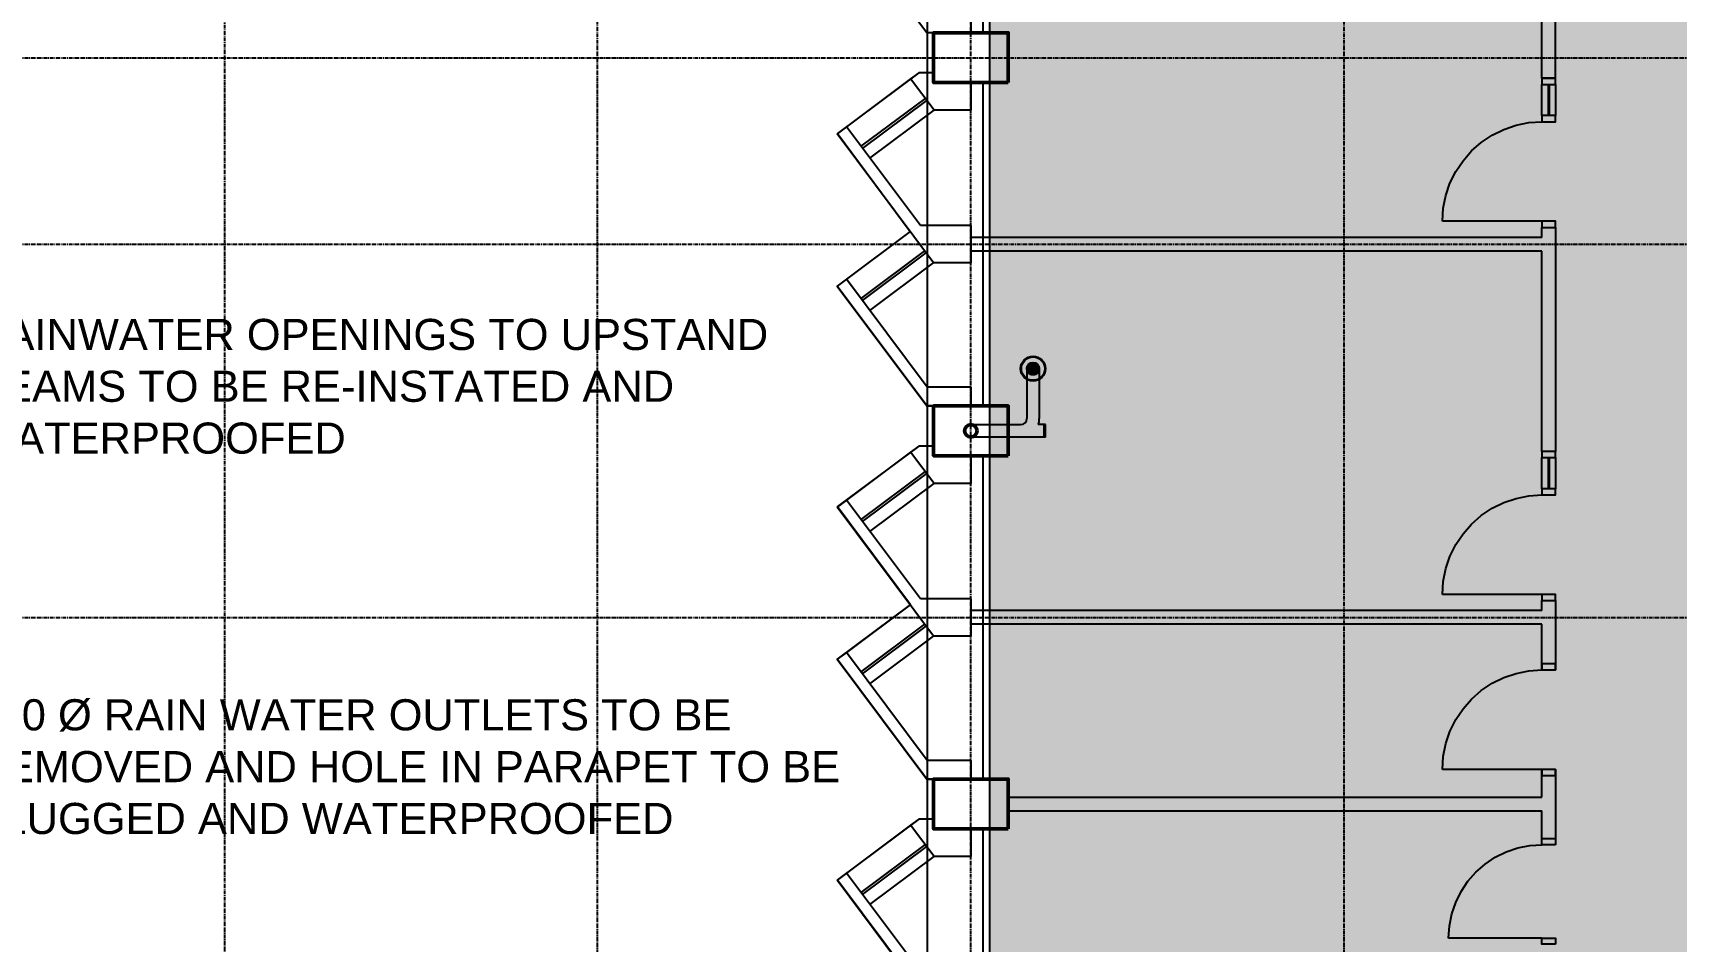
# Model space of a CAD drawing. Header units: millimetres. Extents: x -49883 to 71908, y -18440 to 67826.
# Drawn here: x 25928 to 39136, y 47673 to 54976 of the extents above; entities that cross this region are included whole.
import ezdxf

# ---------------------------------------------------------------- set-up
doc = ezdxf.new("R2010")
doc.units = ezdxf.units.MM
doc.linetypes.add('PCENTRE', pattern=[50.8, 31.75, -6.35, 6.35, -6.35])
doc.linetypes.add('PCENTRE2', pattern=[28.575, 19.05, -3.175, 3.175, -3.175])
for name, color, linetype in [('Boundaries_and_building_grids', 140, 'PCENTRE2'), ('Fourth Floor - Hatch', 1, 'Continuous'), ('Fourth Floor - Roofs', 2, 'Continuous'), ('Fourth Floor - Structural Members', 5, 'Continuous'), ('Fourth Floor - Text and Leaders', 1, 'Continuous'), ('Third Floor - Curtain Walls', 1, 'Continuous'), ('Third Floor - Doors Windows and Openings', 1, 'Continuous'), ('Third Floor - Structural Members', 5, 'Continuous'), ('Third Floor - Walls', 3, 'Continuous')]:
    doc.layers.add(name, color=color, linetype=linetype)
doc.styles.add('Arial1', font='arial.ttf')

# ---------------------------------------------------------------- blocks, each defined once
blk = doc.blocks.new('OffSetFullbore')
at = {"layer": 'Fourth Floor - Roofs', "linetype": 'Continuous'}
h = blk.add_hatch(dxfattribs=at)
h.set_pattern_fill('lines', color=256, scale=6.25, style=0)
h.set_pattern_definition([(0, (-14818.7696, 134.024), (0, 6.25), [])])
h.paths.add_polyline_path([(-550, -500, -1), (-450, -500, -1)])
at = {"layer": 'Fourth Floor - Roofs', "linetype": 'Continuous', "lineweight": -3}
for p, q in [((-600, 50), (0, 50)), ((-600, 50), (-600, -50)), ((-590, 50), (-590, -50)), ((-600, -50), (-541, -50)), ((-550, -500), (-550, -100)), ((-450, -500), (-450, -100)), ((0, -50), (-400, -50))]:
    blk.add_line(p, q, dxfattribs=at)
at = {"layer": 'Fourth Floor - Roofs', "linetype": 'Continuous'}
for radius in [100, 93.8, 50, 50]:
    blk.add_circle((-500, -500), radius, dxfattribs=at)
at = {"layer": 'Fourth Floor - Roofs', "linetype": 'Continuous', "lineweight": -3}
for centre, radius, start, end in [((0, 0), 50, 270, 90), ((-400, -100), 150, 160.5288, 180), ((-400, -100), 50, 90, 180)]:
    blk.add_arc(centre, radius, start, end, dxfattribs=at)

msp = doc.modelspace()

# ---------------------------------------------------------------- hatches: boundary and pattern name
at = {"layer": 'Fourth Floor - Hatch', "linetype": 'Continuous'}
h = msp.add_hatch(dxfattribs=at)
h.set_pattern_fill('ANGLE', color=61, scale=45, style=0)
h.set_pattern_definition([(0, (0, 0), (0, 314.325), [228.6, -85.725]), (90, (0, 0), (-314.325, 2e-14), [228.6, -85.725])])
h.paths.add_polyline_path([(33617, 65176), (45317, 65176), (45317, 36986), (33617, 36986), (33617, 37026), (33127, 37026), (33127, 42526), (33617, 42526)])
h.paths.add_polyline_path([(36537, 44491), (38297, 44491), (38297, 41261), (36537, 41261)])

# ---------------------------------------------------------------- linework, layer by layer
at = {"layer": 'Boundaries_and_building_grids', "color": 140, "linetype": 'PCENTRE', "lineweight": -3}
for p, q in [((33467, -6274), (33467, 67826)), ((36467, -6274), (36467, 67826)), ((27467, 60172), (27467, -6274)), ((30467, -6274), (30467, 60177)), ((-49883, 54776), (47817, 54776)), ((-49883, 53276), (47817, 53276)), ((-49883, 50276), (47817, 50276))]:
    msp.add_line(p, q, dxfattribs=at)
at = {"layer": 'Fourth Floor - Roofs', "color": 3, "linetype": 'Continuous'}
msp.add_line((33117, 65676, 13800), (33117, 43026, 13800), dxfattribs=at)
at = {"layer": 'Fourth Floor - Roofs', "color": 3, "linetype": 'Continuous', "lineweight": -3}
msp.add_line((33617, 65176, 13800), (33617, 42526, 13800), dxfattribs=at)
at = {"layer": 'Fourth Floor - Roofs', "color": 1, "linetype": 'Continuous', "lineweight": -3, "elevation": 13800}
for points in [[(33167, 54976), (33167, 54653), (33048, 54653), (32396, 54167), (32979, 53378), (32392, 52939), (33112, 51976), (33167, 51976)], [(33167, 51653), (33048, 51653), (32396, 51167), (32983, 50381), (32392, 49939), (33112, 48976), (33167, 48976), (33167, 48653), (33048, 48653), (32396, 48167), (32983, 47381), (32392, 46939), (33112, 45976), (33167, 45976)]]:
    msp.add_lwpolyline(points, dxfattribs=at)
at = {"layer": 'Fourth Floor - Structural Members', "color": 8, "linetype": 'Continuous', "lineweight": 50, "elevation": 13800}
for points in [[(33767, 54576), (33767, 54976), (33167, 54976), (33167, 54576), (33767, 54576)], [(33767, 51576), (33767, 51976), (33167, 51976), (33167, 51576), (33767, 51576)], [(33767, 48576), (33767, 48976), (33167, 48976), (33167, 48576), (33767, 48576)]]:
    msp.add_lwpolyline(points, dxfattribs=at)
at = {"layer": 'Fourth Floor - Structural Members', "color": 8, "linetype": 'Continuous', "lineweight": 50}
msp.add_circle((33467, 51776, 13800), 50, dxfattribs=at)
at = {"layer": 'Third Floor - Curtain Walls', "color": 3, "linetype": 'Continuous'}
for p, q in [((33112, 54976, 10350), (32392, 55939, 10350)), ((33467, 55126, 10350), (33467, 54976, 10350)), ((33567, 54976, 10350), (33112, 54976, 10350)), ((33767, 54721, 10350), (33767, 54831, 10350)), ((33048, 54653, 10350), (32983, 54605, 10350)), ((33172, 54353, 10350), (32983, 54605, 10350)), ((33167, 54653, 10350), (33048, 54653, 10350)), ((33467, 54576, 10350), (33467, 54353, 10350)), ((33467, 54353, 10350), (33172, 54353, 10350)), ((32467, 54219, 10350), (32392, 54163, 10350)), ((33167, 53126, 10350), (32392, 54163, 10350)), ((33061, 53426, 10350), (32467, 54219, 10350)), ((33467, 53426, 10350), (33061, 53426, 10350)), ((33467, 53426, 10350), (33467, 53126, 10350)), ((33467, 53126, 10350), (33167, 53126, 10350)), ((32467, 52995, 10350), (32392, 52939, 10350)), ((33117, 52126, 10350), (32467, 52995, 10350)), ((33112, 51976, 10350), (32392, 52939, 10350)), ((33467, 52126, 10350), (33117, 52126, 10350)), ((33467, 52126, 10350), (33467, 51976, 10350)), ((33567, 51976, 10350), (33112, 51976, 10350)), ((33048, 51653, 10350), (32983, 51605, 10350)), ((33167, 51653, 10350), (33048, 51653, 10350)), ((33172, 51353, 10350), (32983, 51605, 10350)), ((33467, 51576, 10350), (33467, 51353, 10350)), ((33467, 51353, 10350), (33172, 51353, 10350)), ((32467, 51219, 10350), (32392, 51163, 10350)), ((33167, 50126, 10350), (32392, 51163, 10350)), ((33061, 50426, 10350), (32467, 51219, 10350)), ((33467, 50426, 10350), (33061, 50426, 10350)), ((33467, 50426, 10350), (33467, 50126, 10350)), ((33467, 50126, 10350), (33167, 50126, 10350)), ((32467, 49995, 10350), (32392, 49939, 10350)), ((33112, 48976, 10350), (32392, 49939, 10350)), ((33117, 49126, 10350), (32467, 49995, 10350)), ((33467, 49126, 10350), (33117, 49126, 10350)), ((33467, 49126, 10350), (33467, 48976, 10350)), ((33567, 48976, 10350), (33112, 48976, 10350)), ((33048, 48653, 10350), (32983, 48605, 10350)), ((33167, 48653, 10350), (33048, 48653, 10350)), ((33172, 48353, 10350), (32983, 48605, 10350)), ((33467, 48576, 10350), (33467, 48353, 10350)), ((33467, 48353, 10350), (33172, 48353, 10350)), ((32467, 48219, 10350), (32392, 48163, 10350)), ((33061, 47426, 10350), (32467, 48219, 10350)), ((33167, 47126, 10350), (32392, 48163, 10350))]:
    msp.add_line(p, q, dxfattribs=at)
at = {"layer": 'Third Floor - Curtain Walls', "color": 3, "linetype": 'Continuous', "elevation": 10350}
for points in [[(33567, 54976), (33567, 57576), (33167, 57576), (33167, 57653)], [(33567, 51976), (33567, 54576), (33167, 54576), (33167, 54653)], [(33567, 48976), (33567, 51576), (33167, 51576), (33167, 51653)], [(33567, 45976), (33567, 48576), (33167, 48576), (33167, 48653)]]:
    msp.add_lwpolyline(points, dxfattribs=at)
at = {"layer": 'Third Floor - Doors Windows and Openings', "color": 1, "linetype": 'Continuous'}
for p, q in [((32983, 54605, 10350), (32467, 54219, 10350)), ((33100, 54449, 10350), (32584, 54064, 10350)), ((32596, 54047, 10350), (33112, 54433, 10350)), ((32655, 53967, 10350), (33172, 54353, 10350)), ((32979, 53378, 10350), (32467, 52995, 10350)), ((33095, 53222, 10350), (32584, 52839, 10350)), ((32596, 52823, 10350), (33107, 53206, 10350)), ((32656, 52743, 10350), (33167, 53126, 10350)), ((32983, 51605, 10350), (32467, 51219, 10350)), ((33100, 51449, 10350), (32584, 51064, 10350)), ((32596, 51047, 10350), (33112, 51433, 10350)), ((32655, 50967, 10350), (33172, 51353, 10350)), ((32979, 50378, 10350), (32467, 49995, 10350)), ((33095, 50222, 10350), (32584, 49839, 10350)), ((32596, 49823, 10350), (33107, 50206, 10350)), ((32656, 49743, 10350), (33167, 50126, 10350)), ((32983, 48605, 10350), (32467, 48219, 10350)), ((33100, 48449, 10350), (32584, 48064, 10350)), ((32596, 48048, 10350), (33112, 48433, 10350)), ((32655, 47967, 10350), (33172, 48353, 10350))]:
    msp.add_line(p, q, dxfattribs=at)
at = {"layer": 'Third Floor - Doors Windows and Openings', "linetype": 'Continuous'}
for p, q in [((38057, 54311, 10350), (38057, 54561, 10350)), ((38107, 54561, 10350), (38107, 54311, 10350)), ((38117, 54311, 10350), (38117, 54561, 10350)), ((38167, 54561, 10350), (38167, 54311, 10350)), ((38057, 53461, 10350), (37257, 53461, 10350)), ((38057, 51311, 10350), (38057, 51561, 10350)), ((38107, 51561, 10350), (38107, 51311, 10350)), ((38117, 51311, 10350), (38117, 51561, 10350)), ((38167, 51561, 10350), (38167, 51311, 10350)), ((38057, 50461, 10350), (37257, 50461, 10350)), ((38057, 49054, 10350), (37257, 49054, 10350)), ((38057, 47698, 10350), (37307, 47698, 10350))]:
    msp.add_line(p, q, dxfattribs=at)
at = {"layer": 'Third Floor - Doors Windows and Openings'}
for p, q in [((37657, 54154, 10350), (37751, 54200, 10350)), ((37751, 54200, 10350), (37850, 54233, 10350)), ((37850, 54233, 10350), (37953, 54254, 10350)), ((37953, 54254, 10350), (38057, 54261, 10350)), ((37423, 53948, 10350), (37492, 54026, 10350)), ((37492, 54026, 10350), (37570, 54095, 10350)), ((37570, 54095, 10350), (37657, 54154, 10350)), ((37364, 53861, 10350), (37423, 53948, 10350)), ((37284, 53668, 10350), (37318, 53767, 10350)), ((37318, 53767, 10350), (37364, 53861, 10350)), ((37264, 53565, 10350), (37284, 53668, 10350)), ((37257, 53461, 10350), (37264, 53565, 10350)), ((37850, 51233, 10350), (37953, 51254, 10350)), ((37953, 51254, 10350), (38057, 51261, 10350)), ((37570, 51095, 10350), (37657, 51154, 10350)), ((37657, 51154, 10350), (37751, 51200, 10350)), ((37751, 51200, 10350), (37850, 51233, 10350)), ((37423, 50948, 10350), (37492, 51026, 10350)), ((37492, 51026, 10350), (37570, 51095, 10350)), ((37318, 50767, 10350), (37364, 50861, 10350)), ((37364, 50861, 10350), (37423, 50948, 10350)), ((37284, 50668, 10350), (37318, 50767, 10350)), ((37264, 50565, 10350), (37284, 50668, 10350)), ((37257, 50461, 10350), (37264, 50565, 10350)), ((37751, 49793, 10350), (37850, 49826, 10350)), ((37850, 49826, 10350), (37953, 49847, 10350)), ((37953, 49847, 10350), (38057, 49854, 10350)), ((37492, 49619, 10350), (37570, 49688, 10350)), ((37570, 49688, 10350), (37657, 49746, 10350)), ((37657, 49746, 10350), (37751, 49793, 10350)), ((37364, 49454, 10350), (37423, 49541, 10350)), ((37423, 49541, 10350), (37492, 49619, 10350)), ((37318, 49360, 10350), (37364, 49454, 10350)), ((37284, 49261, 10350), (37318, 49360, 10350)), ((37257, 49054, 10350), (37264, 49158, 10350)), ((37264, 49158, 10350), (37284, 49261, 10350)), ((37601, 48293, 10350), (37682, 48348, 10350)), ((37682, 48348, 10350), (37770, 48391, 10350)), ((37770, 48391, 10350), (37863, 48423, 10350)), ((37863, 48423, 10350), (37959, 48442, 10350)), ((37959, 48442, 10350), (38057, 48448, 10350)), ((37462, 48155, 10350), (37527, 48229, 10350)), ((37527, 48229, 10350), (37601, 48293, 10350)), ((37408, 48073, 10350), (37462, 48155, 10350)), ((37333, 47892, 10350), (37364, 47985, 10350)), ((37364, 47985, 10350), (37408, 48073, 10350)), ((37314, 47796, 10350), (37333, 47892, 10350)), ((37307, 47698, 10350), (37314, 47796, 10350))]:
    msp.add_line(p, q, dxfattribs=at)
at = {"layer": 'Third Floor - Doors Windows and Openings', "linetype": 'Continuous', "elevation": 10350}
for points in [[(38057, 54561), (38167, 54561), (38167, 54611), (38057, 54611), (38057, 54561)], [(38057, 54261), (38167, 54261), (38167, 54311), (38057, 54311), (38057, 54261)], [(38057, 53411), (38167, 53411), (38167, 53461), (38057, 53461), (38057, 53411)], [(38057, 51561), (38167, 51561), (38167, 51611), (38057, 51611), (38057, 51561)], [(38057, 51261), (38167, 51261), (38167, 51311), (38057, 51311), (38057, 51261)], [(38057, 50411), (38167, 50411), (38167, 50461), (38057, 50461), (38057, 50411)], [(38057, 49854), (38167, 49854), (38167, 49904), (38057, 49904), (38057, 49854)], [(38057, 49004), (38167, 49004), (38167, 49054), (38057, 49054), (38057, 49004)], [(38167, 48448), (38057, 48448), (38057, 48498), (38167, 48498), (38167, 48448)], [(38167, 47648), (38057, 47648), (38057, 47698), (38167, 47698), (38167, 47648)]]:
    msp.add_lwpolyline(points, dxfattribs=at)
at = {"layer": 'Third Floor - Structural Members', "color": 5, "linetype": 'Continuous', "elevation": 10350}
for points in [[(33767, 54576), (33767, 54976), (33167, 54976), (33167, 54576), (33767, 54576)], [(33767, 51576), (33767, 51976), (33167, 51976), (33167, 51576), (33767, 51576)], [(33767, 48576), (33767, 48976), (33167, 48976), (33167, 48576), (33767, 48576)]]:
    msp.add_lwpolyline(points, dxfattribs=at)
at = {"layer": 'Third Floor - Structural Members', "color": 5, "linetype": 'Continuous', "lineweight": -3}
msp.add_circle((33467, 51776, 10350), 50, dxfattribs=at)
at = {"layer": 'Third Floor - Walls', "color": 2, "linetype": 'Continuous'}
for p, q in [((38167, 54611, 10350), (38167, 56411, 10350)), ((38057, 54611, 10350), (38057, 56221, 10350)), ((38057, 54611, 10350), (38167, 54611, 10350)), ((38057, 53331, 10350), (38057, 53411, 10350)), ((33467, 53331, 10350), (33467, 53221, 10350)), ((38057, 53331, 10350), (33467, 53331, 10350)), ((38057, 53221, 10350), (33467, 53221, 10350)), ((38057, 51611, 10350), (38057, 53221, 10350)), ((38167, 51611, 10350), (38057, 51611, 10350)), ((38057, 50331, 10350), (33467, 50331, 10350)), ((33467, 50331, 10350), (33467, 50221, 10350)), ((38057, 50411, 10350), (38167, 50411, 10350)), ((38057, 50331, 10350), (38057, 50411, 10350)), ((38167, 50411, 10350), (38167, 49854, 10350)), ((38057, 50221, 10350), (33467, 50221, 10350)), ((38057, 49854, 10350), (38057, 50221, 10350)), ((38057, 48831, 10350), (38057, 49054, 10350)), ((38167, 49054, 10350), (38167, 48498, 10350)), ((33767, 48831, 10350), (38057, 48831, 10350)), ((33767, 48721, 10350), (33767, 48831, 10350)), ((33767, 48721, 10350), (38057, 48721, 10350)), ((38057, 48498, 10350), (38057, 48721, 10350)), ((38057, 48498, 10350), (38167, 48498, 10350))]:
    msp.add_line(p, q, dxfattribs=at)
at = {"layer": 'Third Floor - Walls', "color": 2, "linetype": 'Continuous', "elevation": 10350}
msp.add_lwpolyline([(38057, 53411), (38167, 53411), (38167, 51611)], dxfattribs=at)

# ---------------------------------------------------------------- block references
at = {"layer": 'Fourth Floor - Roofs', "color": 1, "linetype": 'Continuous', "lineweight": -3, "rotation": 180}
msp.add_blockref('OffSetFullbore', (33467, 51776, 13800), dxfattribs=at)

# ---------------------------------------------------------------- texts
at = {"layer": 'Fourth Floor - Text and Leaders', "color": 2, "linetype": 'Continuous', "char_height": 250, "attachment_point": 1, "style": 'Arial1'}
for s, insert, width in [('RAINWATER OPENINGS TO UPSTAND BEAMS TO BE RE-INSTATED AND WATERPROOFED', (25455, 52676, 13800), 6503.43), ('100 Ø RAIN WATER OUTLETS TO BE REMOVED AND HOLE IN PARAPET TO BE PLUGGED AND WATERPROOFED', (25450, 49618, 13800), 7738.77)]:
    msp.add_mtext(s, dxfattribs=dict(at, insert=insert, width=width))

doc.saveas('drawing.dxf')
